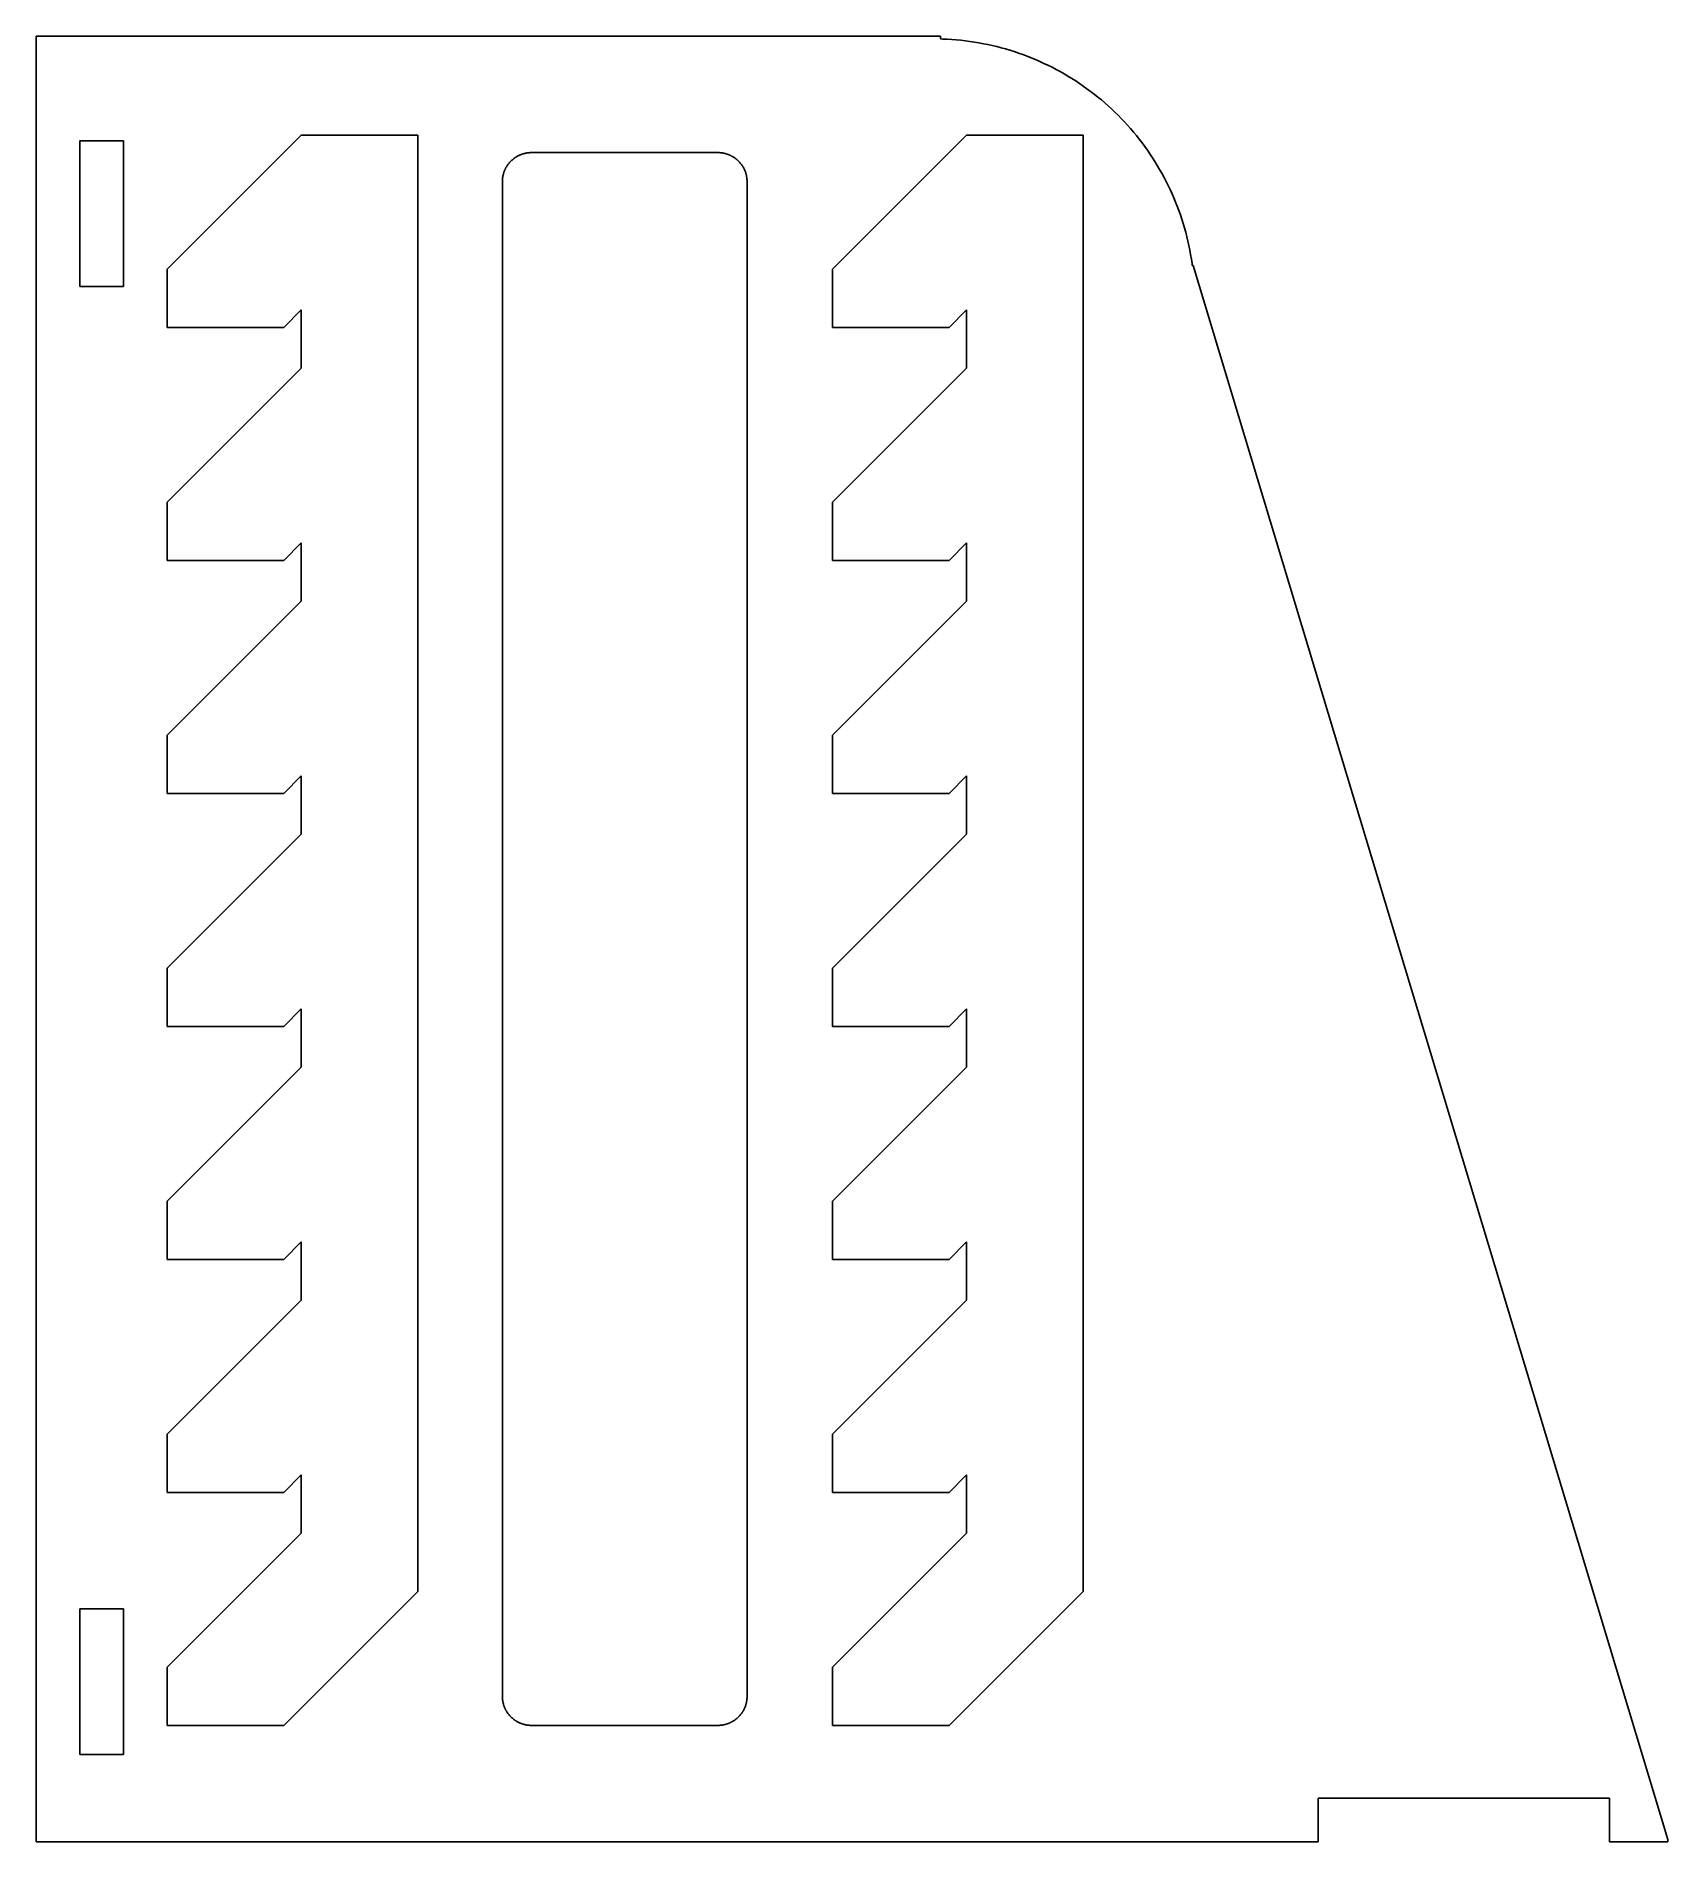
# Model space of a CAD drawing. Header units: metres. Extents: x 0 to 711, y 0 to 787.
import ezdxf

# ---------------------------------------------------------------- set-up
doc = ezdxf.new("R2010")
doc.units = ezdxf.units.M

msp = doc.modelspace()

# ---------------------------------------------------------------- linework, layer by layer
for p, q in [((394.133, 787.4), (0, 787.4)), ((0, 787.4), (0, 0)), ((394.133, 786.148), (394.133, 787.4)), ((395.105, 786.123), (394.133, 786.148)), ((397.089, 786.036), (395.105, 786.123)), ((399.071, 785.915), (397.089, 786.036)), ((401.051, 785.759), (399.071, 785.915)), ((403.028, 785.569), (401.051, 785.759)), ((405.001, 785.344), (403.028, 785.569)), ((406.97, 785.085), (405.001, 785.344)), ((408.934, 784.791), (406.97, 785.085)), ((410.893, 784.463), (408.934, 784.791)), ((412.846, 784.101), (410.893, 784.463)), ((414.792, 783.705), (412.846, 784.101)), ((416.731, 783.276), (414.792, 783.705)), ((418.662, 782.812), (416.731, 783.276)), ((420.585, 782.315), (418.662, 782.812)), ((422.499, 781.784), (420.585, 782.315)), ((424.403, 781.22), (422.499, 781.784)), ((426.297, 780.623), (424.403, 781.22)), ((428.18, 779.992), (426.297, 780.623)), ((430.052, 779.33), (428.18, 779.992)), ((431.913, 778.634), (430.052, 779.33)), ((433.761, 777.906), (431.913, 778.634)), ((435.595, 777.146), (433.761, 777.906)), ((437.417, 776.354), (435.595, 777.146)), ((439.224, 775.531), (437.417, 776.354)), ((441.016, 774.676), (439.224, 775.531)), ((442.794, 773.789), (441.016, 774.676)), ((444.555, 772.872), (442.794, 773.789)), ((446.301, 771.925), (444.555, 772.872)), ((448.029, 770.947), (446.301, 771.925)), ((449.741, 769.939), (448.029, 770.947)), ((451.434, 768.901), (449.741, 769.939)), ((453.109, 767.834), (451.434, 768.901)), ((454.765, 766.738), (453.109, 767.834)), ((456.402, 765.613), (454.765, 766.738)), ((458.019, 764.46), (456.402, 765.613)), ((459.615, 763.278), (458.019, 764.46)), ((461.191, 762.069), (459.615, 763.278)), ((462.745, 760.833), (461.191, 762.069)), ((464.277, 759.57), (462.745, 760.833)), ((465.788, 758.28), (464.277, 759.57)), ((467.275, 756.964), (465.788, 758.28)), ((468.739, 755.622), (467.275, 756.964)), ((470.18, 754.255), (468.739, 755.622)), ((471.596, 752.863), (470.18, 754.255)), ((472.988, 751.447), (471.596, 752.863)), ((474.356, 750.006), (472.988, 751.447)), ((475.697, 748.542), (474.356, 750.006)), ((477.013, 747.054), (475.697, 748.542)), ((19.05, 678.18), (19.05, 741.68)), ((19.05, 741.68), (38.1, 741.68)), ((38.1, 741.68), (38.1, 678.18)), ((57.15, 685.8), (115.57, 744.22)), ((115.57, 744.22), (166.37, 744.22)), ((166.37, 744.22), (166.37, 109.22)), ((347.133, 685.8), (405.553, 744.22)), ((405.553, 744.22), (456.353, 744.22)), ((456.353, 744.22), (456.353, 109.22)), ((478.303, 745.544), (477.013, 747.054)), ((479.566, 744.012), (478.303, 745.544)), ((480.803, 742.457), (479.566, 744.012)), ((482.012, 740.882), (480.803, 742.457)), ((483.193, 739.285), (482.012, 740.882)), ((206.315, 732.232), (206.462, 732.398)), ((206.462, 732.398), (206.612, 732.561)), ((206.612, 732.561), (206.764, 732.722)), ((206.764, 732.722), (206.92, 732.88)), ((206.92, 732.88), (207.078, 733.036)), ((207.078, 733.036), (207.239, 733.188)), ((207.239, 733.188), (207.402, 733.338)), ((207.402, 733.338), (207.568, 733.485)), ((207.568, 733.485), (207.737, 733.629)), ((207.737, 733.629), (207.908, 733.77)), ((207.908, 733.77), (208.081, 733.908)), ((208.081, 733.908), (208.257, 734.043)), ((208.257, 734.043), (208.435, 734.174)), ((208.435, 734.174), (208.616, 734.303)), ((208.616, 734.303), (208.798, 734.429)), ((208.798, 734.429), (208.983, 734.551)), ((208.983, 734.551), (209.17, 734.67)), ((209.17, 734.67), (209.359, 734.786)), ((209.359, 734.786), (209.55, 734.898)), ((209.55, 734.898), (209.743, 735.008)), ((209.743, 735.008), (209.938, 735.113)), ((209.938, 735.113), (210.134, 735.216)), ((210.134, 735.216), (210.333, 735.315)), ((210.333, 735.315), (210.533, 735.41)), ((210.533, 735.41), (210.734, 735.502)), ((210.734, 735.502), (210.938, 735.59)), ((210.938, 735.59), (211.143, 735.675)), ((211.143, 735.675), (211.349, 735.756)), ((211.349, 735.756), (211.556, 735.834)), ((211.556, 735.834), (211.765, 735.908)), ((211.765, 735.908), (211.975, 735.978)), ((211.975, 735.978), (212.187, 736.045)), ((212.187, 736.045), (212.399, 736.108)), ((212.399, 736.108), (212.613, 736.167)), ((212.613, 736.167), (212.828, 736.223)), ((212.828, 736.223), (213.043, 736.274)), ((213.043, 736.274), (213.26, 736.322)), ((213.26, 736.322), (213.477, 736.367)), ((213.477, 736.367), (213.695, 736.407)), ((213.695, 736.407), (213.913, 736.444)), ((213.913, 736.444), (214.133, 736.476)), ((214.133, 736.476), (214.352, 736.505)), ((214.352, 736.505), (214.572, 736.53)), ((214.572, 736.53), (214.793, 736.552)), ((214.793, 736.552), (215.014, 736.569)), ((215.014, 736.569), (215.235, 736.583)), ((215.235, 736.583), (215.457, 736.592)), ((215.457, 736.592), (215.678, 736.598)), ((215.678, 736.598), (215.9, 736.6)), ((215.9, 736.6), (297.18, 736.6)), ((297.18, 736.6), (297.402, 736.598)), ((297.402, 736.598), (297.623, 736.592)), ((297.623, 736.592), (297.845, 736.583)), ((297.845, 736.583), (298.066, 736.569)), ((298.066, 736.569), (298.287, 736.552)), ((298.287, 736.552), (298.508, 736.53)), ((298.508, 736.53), (298.728, 736.505)), ((298.728, 736.505), (298.948, 736.476)), ((298.948, 736.476), (299.167, 736.444)), ((299.167, 736.444), (299.385, 736.407)), ((299.385, 736.407), (299.603, 736.367)), ((299.603, 736.367), (299.82, 736.322)), ((299.82, 736.322), (300.037, 736.274)), ((300.037, 736.274), (300.252, 736.223)), ((300.252, 736.223), (300.467, 736.167)), ((300.467, 736.167), (300.681, 736.108)), ((300.681, 736.108), (300.893, 736.045)), ((300.893, 736.045), (301.105, 735.978)), ((301.105, 735.978), (301.315, 735.908)), ((301.315, 735.908), (301.524, 735.834)), ((301.524, 735.834), (301.731, 735.756)), ((301.731, 735.756), (301.938, 735.675)), ((301.938, 735.675), (302.142, 735.59)), ((302.142, 735.59), (302.346, 735.502)), ((302.346, 735.502), (302.547, 735.41)), ((302.547, 735.41), (302.747, 735.315)), ((302.747, 735.315), (302.946, 735.216)), ((302.946, 735.216), (303.142, 735.113)), ((303.142, 735.113), (303.337, 735.008)), ((303.337, 735.008), (303.53, 734.898)), ((303.53, 734.898), (303.721, 734.786)), ((303.721, 734.786), (303.91, 734.67)), ((303.91, 734.67), (304.097, 734.551)), ((304.097, 734.551), (304.282, 734.429)), ((304.282, 734.429), (304.464, 734.303)), ((304.464, 734.303), (304.645, 734.174)), ((304.645, 734.174), (304.823, 734.043)), ((304.823, 734.043), (304.999, 733.908)), ((304.999, 733.908), (305.172, 733.77)), ((305.172, 733.77), (305.343, 733.629)), ((305.343, 733.629), (305.512, 733.485)), ((305.512, 733.485), (305.678, 733.338)), ((305.678, 733.338), (305.841, 733.188)), ((305.841, 733.188), (306.002, 733.036)), ((306.002, 733.036), (306.16, 732.88)), ((306.16, 732.88), (306.316, 732.722)), ((306.316, 732.722), (306.468, 732.561)), ((306.468, 732.561), (306.618, 732.398)), ((306.618, 732.398), (306.765, 732.232)), ((484.346, 737.668), (483.193, 739.285)), ((485.471, 736.032), (484.346, 737.668)), ((486.567, 734.376), (485.471, 736.032)), ((487.634, 732.701), (486.567, 734.376)), ((488.672, 731.007), (487.634, 732.701)), ((203.208, 724.343), (203.217, 724.565)), ((203.217, 724.565), (203.231, 724.786)), ((203.231, 724.786), (203.248, 725.007)), ((203.248, 725.007), (203.27, 725.228)), ((203.27, 725.228), (203.295, 725.448)), ((203.295, 725.448), (203.324, 725.667)), ((203.324, 725.667), (203.356, 725.887)), ((203.356, 725.887), (203.393, 726.105)), ((203.393, 726.105), (203.433, 726.323)), ((203.433, 726.323), (203.478, 726.54)), ((203.478, 726.54), (203.525, 726.757)), ((203.525, 726.757), (203.577, 726.972)), ((203.577, 726.972), (203.633, 727.187)), ((203.633, 727.187), (203.692, 727.401)), ((203.692, 727.401), (203.755, 727.613)), ((203.755, 727.613), (203.822, 727.825)), ((203.822, 727.825), (203.892, 728.035)), ((203.892, 728.035), (203.966, 728.244)), ((203.966, 728.244), (204.044, 728.451)), ((204.044, 728.451), (204.125, 728.658)), ((204.125, 728.658), (204.21, 728.862)), ((204.21, 728.862), (204.298, 729.066)), ((204.298, 729.066), (204.39, 729.267)), ((204.39, 729.267), (204.485, 729.467)), ((204.485, 729.467), (204.584, 729.666)), ((204.584, 729.666), (204.687, 729.862)), ((204.687, 729.862), (204.792, 730.057)), ((204.792, 730.057), (204.901, 730.25)), ((204.901, 730.25), (205.014, 730.441)), ((205.014, 730.441), (205.13, 730.63)), ((205.13, 730.63), (205.249, 730.817)), ((205.249, 730.817), (205.371, 731.002)), ((205.371, 731.002), (205.497, 731.184)), ((205.497, 731.184), (205.625, 731.365)), ((205.625, 731.365), (205.757, 731.543)), ((205.757, 731.543), (205.892, 731.719)), ((205.892, 731.719), (206.03, 731.892)), ((206.03, 731.892), (206.171, 732.063)), ((206.171, 732.063), (206.315, 732.232)), ((306.765, 732.232), (306.909, 732.063)), ((306.909, 732.063), (307.05, 731.892)), ((307.05, 731.892), (307.188, 731.719)), ((307.188, 731.719), (307.323, 731.543)), ((307.323, 731.543), (307.455, 731.365)), ((307.455, 731.365), (307.583, 731.184)), ((307.583, 731.184), (307.709, 731.002)), ((307.709, 731.002), (307.831, 730.817)), ((307.831, 730.817), (307.95, 730.63)), ((307.95, 730.63), (308.066, 730.441)), ((308.066, 730.441), (308.179, 730.25)), ((308.179, 730.25), (308.288, 730.057)), ((308.288, 730.057), (308.393, 729.862)), ((308.393, 729.862), (308.496, 729.666)), ((308.496, 729.666), (308.595, 729.467)), ((308.595, 729.467), (308.69, 729.267)), ((308.69, 729.267), (308.782, 729.066)), ((308.782, 729.066), (308.87, 728.862)), ((308.87, 728.862), (308.955, 728.658)), ((308.955, 728.658), (309.036, 728.451)), ((309.036, 728.451), (309.114, 728.244)), ((309.114, 728.244), (309.188, 728.035)), ((309.188, 728.035), (309.258, 727.825)), ((309.258, 727.825), (309.325, 727.613)), ((309.325, 727.613), (309.388, 727.401)), ((309.388, 727.401), (309.447, 727.187)), ((309.447, 727.187), (309.503, 726.972)), ((309.503, 726.972), (309.555, 726.757)), ((309.555, 726.757), (309.602, 726.54)), ((309.602, 726.54), (309.647, 726.323)), ((309.647, 726.323), (309.687, 726.105)), ((309.687, 726.105), (309.724, 725.887)), ((309.724, 725.887), (309.756, 725.667)), ((309.756, 725.667), (309.785, 725.448)), ((309.785, 725.448), (309.81, 725.228)), ((309.81, 725.228), (309.832, 725.007)), ((309.832, 725.007), (309.849, 724.786)), ((309.849, 724.786), (309.863, 724.565)), ((309.863, 724.565), (309.872, 724.343)), ((489.68, 729.296), (488.672, 731.007)), ((490.658, 727.567), (489.68, 729.296)), ((491.606, 725.822), (490.658, 727.567)), ((492.523, 724.06), (491.606, 725.822)), ((203.2, 723.9), (203.202, 724.122)), ((203.2, 63.5), (203.2, 723.9)), ((203.202, 724.122), (203.208, 724.343)), ((309.872, 724.343), (309.878, 724.122)), ((309.878, 724.122), (309.88, 723.9)), ((309.88, 723.9), (309.88, 63.5)), ((493.409, 722.283), (492.523, 724.06)), ((494.264, 720.491), (493.409, 722.283)), ((495.087, 718.683), (494.264, 720.491)), ((495.879, 716.862), (495.087, 718.683)), ((496.639, 715.027), (495.879, 716.862)), ((497.367, 713.179), (496.639, 715.027)), ((498.063, 711.319), (497.367, 713.179)), ((498.726, 709.447), (498.063, 711.319)), ((499.356, 707.564), (498.726, 709.447)), ((499.953, 705.67), (499.356, 707.564)), ((500.517, 703.765), (499.953, 705.67)), ((501.048, 701.852), (500.517, 703.765)), ((501.545, 699.929), (501.048, 701.852)), ((502.009, 697.998), (501.545, 699.929)), ((502.439, 696.059), (502.009, 697.998)), ((502.835, 694.113), (502.439, 696.059)), ((503.197, 692.16), (502.835, 694.113)), ((57.15, 660.4), (57.15, 685.8)), ((347.133, 660.4), (347.133, 685.8)), ((503.524, 690.201), (503.197, 692.16)), ((503.818, 688.237), (503.524, 690.201)), ((503.928, 687.4), (503.818, 688.237)), ((504.279, 687.4), (503.928, 687.4)), ((711.2, 1), (504.279, 687.4)), ((38.1, 678.18), (19.05, 678.18)), ((115.57, 668.02), (107.95, 660.4)), ((115.57, 642.62), (115.57, 668.02)), ((405.553, 668.02), (397.933, 660.4)), ((405.553, 642.62), (405.553, 668.02)), ((107.95, 660.4), (57.15, 660.4)), ((397.933, 660.4), (347.133, 660.4)), ((57.15, 584.2), (115.57, 642.62)), ((347.133, 584.2), (405.553, 642.62)), ((57.15, 558.8), (57.15, 584.2)), ((347.133, 558.8), (347.133, 584.2)), ((115.57, 566.42), (107.95, 558.8)), ((115.57, 541.02), (115.57, 566.42)), ((405.553, 566.42), (397.933, 558.8)), ((405.553, 541.02), (405.553, 566.42)), ((107.95, 558.8), (57.15, 558.8)), ((397.933, 558.8), (347.133, 558.8)), ((57.15, 482.6), (115.57, 541.02)), ((347.133, 482.6), (405.553, 541.02)), ((57.15, 457.2), (57.15, 482.6)), ((347.133, 457.2), (347.133, 482.6)), ((115.57, 464.82), (107.95, 457.2)), ((115.57, 439.42), (115.57, 464.82)), ((405.553, 464.82), (397.933, 457.2)), ((405.553, 439.42), (405.553, 464.82)), ((107.95, 457.2), (57.15, 457.2)), ((397.933, 457.2), (347.133, 457.2)), ((57.15, 381), (115.57, 439.42)), ((347.133, 381), (405.553, 439.42)), ((57.15, 355.6), (57.15, 381)), ((347.133, 355.6), (347.133, 381)), ((115.57, 363.22), (107.95, 355.6)), ((115.57, 337.82), (115.57, 363.22)), ((405.553, 363.22), (397.933, 355.6)), ((405.553, 337.82), (405.553, 363.22)), ((107.95, 355.6), (57.15, 355.6)), ((397.933, 355.6), (347.133, 355.6)), ((57.15, 279.4), (115.57, 337.82)), ((347.133, 279.4), (405.553, 337.82)), ((57.15, 254), (57.15, 279.4)), ((347.133, 254), (347.133, 279.4)), ((115.57, 261.62), (107.95, 254)), ((115.57, 236.22), (115.57, 261.62)), ((405.553, 261.62), (397.933, 254)), ((405.553, 236.22), (405.553, 261.62)), ((107.95, 254), (57.15, 254)), ((397.933, 254), (347.133, 254)), ((57.15, 177.8), (115.57, 236.22)), ((347.133, 177.8), (405.553, 236.22)), ((57.15, 152.4), (57.15, 177.8)), ((347.133, 152.4), (347.133, 177.8)), ((115.57, 160.02), (107.95, 152.4)), ((115.57, 134.62), (115.57, 160.02)), ((405.553, 160.02), (397.933, 152.4)), ((405.553, 134.62), (405.553, 160.02)), ((107.95, 152.4), (57.15, 152.4)), ((397.933, 152.4), (347.133, 152.4)), ((57.15, 76.2), (115.57, 134.62)), ((347.133, 76.2), (405.553, 134.62)), ((166.37, 109.22), (107.95, 50.8)), ((456.353, 109.22), (397.933, 50.8)), ((19.05, 38.1), (19.05, 101.6)), ((19.05, 101.6), (38.1, 101.6)), ((38.1, 101.6), (38.1, 38.1)), ((57.15, 50.8), (57.15, 76.2)), ((347.133, 50.8), (347.133, 76.2)), ((203.202, 63.2784), (203.2, 63.5)), ((203.208, 63.0568), (203.202, 63.2784)), ((203.217, 62.8353), (203.208, 63.0568)), ((309.872, 63.0568), (309.863, 62.8353)), ((309.878, 63.2784), (309.872, 63.0568)), ((309.88, 63.5), (309.878, 63.2784)), ((203.231, 62.6141), (203.217, 62.8353)), ((203.248, 62.3931), (203.231, 62.6141)), ((203.27, 62.1725), (203.248, 62.3931)), ((203.295, 61.9523), (203.27, 62.1725)), ((203.324, 61.7325), (203.295, 61.9523)), ((203.356, 61.5133), (203.324, 61.7325)), ((203.393, 61.2947), (203.356, 61.5133)), ((203.433, 61.0767), (203.393, 61.2947)), ((203.478, 60.8595), (203.433, 61.0767)), ((203.525, 60.6431), (203.478, 60.8595)), ((203.577, 60.4276), (203.525, 60.6431)), ((203.633, 60.213), (203.577, 60.4276)), ((203.692, 59.9994), (203.633, 60.213)), ((203.755, 59.7869), (203.692, 59.9994)), ((203.822, 59.5755), (203.755, 59.7869)), ((203.892, 59.3653), (203.822, 59.5755)), ((203.966, 59.1563), (203.892, 59.3653)), ((204.044, 58.9487), (203.966, 59.1563)), ((204.125, 58.7425), (204.044, 58.9487)), ((204.21, 58.5377), (204.125, 58.7425)), ((204.298, 58.3344), (204.21, 58.5377)), ((204.39, 58.1327), (204.298, 58.3344)), ((204.485, 57.9327), (204.39, 58.1327)), ((204.584, 57.7343), (204.485, 57.9327)), ((204.687, 57.5377), (204.584, 57.7343)), ((204.792, 57.3429), (204.687, 57.5377)), ((204.901, 57.15), (204.792, 57.3429)), ((205.014, 56.959), (204.901, 57.15)), ((205.13, 56.77), (205.014, 56.959)), ((205.249, 56.5831), (205.13, 56.77)), ((205.371, 56.3982), (205.249, 56.5831)), ((205.497, 56.2156), (205.371, 56.3982)), ((205.625, 56.0351), (205.497, 56.2156)), ((205.757, 55.8569), (205.625, 56.0351)), ((205.892, 55.6811), (205.757, 55.8569)), ((206.03, 55.5076), (205.892, 55.6811)), ((206.171, 55.3366), (206.03, 55.5076)), ((206.315, 55.168), (206.171, 55.3366)), ((206.462, 55.002), (206.315, 55.168)), ((306.765, 55.168), (306.618, 55.002)), ((306.909, 55.3366), (306.765, 55.168)), ((307.05, 55.5076), (306.909, 55.3366)), ((307.188, 55.6811), (307.05, 55.5076)), ((307.323, 55.8569), (307.188, 55.6811)), ((307.455, 56.0351), (307.323, 55.8569)), ((307.583, 56.2156), (307.455, 56.0351)), ((307.709, 56.3982), (307.583, 56.2156)), ((307.831, 56.5831), (307.709, 56.3982)), ((307.95, 56.77), (307.831, 56.5831)), ((308.066, 56.959), (307.95, 56.77)), ((308.179, 57.15), (308.066, 56.959)), ((308.288, 57.3429), (308.179, 57.15)), ((308.393, 57.5377), (308.288, 57.3429)), ((308.496, 57.7343), (308.393, 57.5377)), ((308.595, 57.9327), (308.496, 57.7343)), ((308.69, 58.1327), (308.595, 57.9327)), ((308.782, 58.3344), (308.69, 58.1327)), ((308.87, 58.5377), (308.782, 58.3344)), ((308.955, 58.7425), (308.87, 58.5377)), ((309.036, 58.9487), (308.955, 58.7425)), ((309.114, 59.1563), (309.036, 58.9487)), ((309.188, 59.3653), (309.114, 59.1563)), ((309.258, 59.5755), (309.188, 59.3653)), ((309.325, 59.7869), (309.258, 59.5755)), ((309.388, 59.9994), (309.325, 59.7869)), ((309.447, 60.213), (309.388, 59.9994)), ((309.503, 60.4276), (309.447, 60.213)), ((309.555, 60.6431), (309.503, 60.4276)), ((309.602, 60.8595), (309.555, 60.6431)), ((309.647, 61.0767), (309.602, 60.8595)), ((309.687, 61.2947), (309.647, 61.0767)), ((309.724, 61.5133), (309.687, 61.2947)), ((309.756, 61.7325), (309.724, 61.5133)), ((309.785, 61.9523), (309.756, 61.7325)), ((309.81, 62.1725), (309.785, 61.9523)), ((309.832, 62.3931), (309.81, 62.1725)), ((309.849, 62.6141), (309.832, 62.3931)), ((309.863, 62.8353), (309.849, 62.6141)), ((107.95, 50.8), (57.15, 50.8)), ((206.612, 54.8386), (206.462, 55.002)), ((206.764, 54.6778), (206.612, 54.8386)), ((206.92, 54.5197), (206.764, 54.6778)), ((207.078, 54.3644), (206.92, 54.5197)), ((207.239, 54.2118), (207.078, 54.3644)), ((207.402, 54.0621), (207.239, 54.2118)), ((207.568, 53.9152), (207.402, 54.0621)), ((207.737, 53.7712), (207.568, 53.9152)), ((207.908, 53.6302), (207.737, 53.7712)), ((208.081, 53.4923), (207.908, 53.6302)), ((208.257, 53.3573), (208.081, 53.4923)), ((208.435, 53.2255), (208.257, 53.3573)), ((208.616, 53.0968), (208.435, 53.2255)), ((208.798, 52.9712), (208.616, 53.0968)), ((208.983, 52.8489), (208.798, 52.9712)), ((209.17, 52.7298), (208.983, 52.8489)), ((209.359, 52.614), (209.17, 52.7298)), ((209.55, 52.5015), (209.359, 52.614)), ((209.743, 52.3923), (209.55, 52.5015)), ((209.938, 52.2866), (209.743, 52.3923)), ((210.134, 52.1842), (209.938, 52.2866)), ((210.333, 52.0853), (210.134, 52.1842)), ((210.533, 51.9899), (210.333, 52.0853)), ((210.734, 51.898), (210.533, 51.9899)), ((210.938, 51.8096), (210.734, 51.898)), ((211.143, 51.7248), (210.938, 51.8096)), ((211.349, 51.6435), (211.143, 51.7248)), ((211.556, 51.5659), (211.349, 51.6435)), ((211.765, 51.4919), (211.556, 51.5659)), ((211.975, 51.4216), (211.765, 51.4919)), ((212.187, 51.3549), (211.975, 51.4216)), ((212.399, 51.292), (212.187, 51.3549)), ((212.613, 51.2327), (212.399, 51.292)), ((212.828, 51.1772), (212.613, 51.2327)), ((213.043, 51.1255), (212.828, 51.1772)), ((213.26, 51.0775), (213.043, 51.1255)), ((213.477, 51.0333), (213.26, 51.0775)), ((213.695, 50.9929), (213.477, 51.0333)), ((213.913, 50.9564), (213.695, 50.9929)), ((214.133, 50.9236), (213.913, 50.9564)), ((214.352, 50.8947), (214.133, 50.9236)), ((214.572, 50.8696), (214.352, 50.8947)), ((214.793, 50.8483), (214.572, 50.8696)), ((215.014, 50.8309), (214.793, 50.8483)), ((215.235, 50.8174), (215.014, 50.8309)), ((215.457, 50.8077), (215.235, 50.8174)), ((215.678, 50.8019), (215.457, 50.8077)), ((215.9, 50.8), (215.678, 50.8019)), ((297.18, 50.8), (215.9, 50.8)), ((297.402, 50.8019), (297.18, 50.8)), ((297.623, 50.8077), (297.402, 50.8019)), ((297.845, 50.8174), (297.623, 50.8077)), ((298.066, 50.8309), (297.845, 50.8174)), ((298.287, 50.8483), (298.066, 50.8309)), ((298.508, 50.8696), (298.287, 50.8483)), ((298.728, 50.8947), (298.508, 50.8696)), ((298.948, 50.9236), (298.728, 50.8947)), ((299.167, 50.9564), (298.948, 50.9236)), ((299.385, 50.9929), (299.167, 50.9564)), ((299.603, 51.0333), (299.385, 50.9929)), ((299.82, 51.0775), (299.603, 51.0333)), ((300.037, 51.1255), (299.82, 51.0775)), ((300.252, 51.1772), (300.037, 51.1255)), ((300.467, 51.2327), (300.252, 51.1772)), ((300.681, 51.292), (300.467, 51.2327)), ((300.893, 51.3549), (300.681, 51.292)), ((301.105, 51.4216), (300.893, 51.3549)), ((301.315, 51.4919), (301.105, 51.4216)), ((301.524, 51.5659), (301.315, 51.4919)), ((301.731, 51.6435), (301.524, 51.5659)), ((301.938, 51.7248), (301.731, 51.6435)), ((302.142, 51.8096), (301.938, 51.7248)), ((302.346, 51.898), (302.142, 51.8096)), ((302.547, 51.9899), (302.346, 51.898)), ((302.747, 52.0853), (302.547, 51.9899)), ((302.946, 52.1842), (302.747, 52.0853)), ((303.142, 52.2866), (302.946, 52.1842)), ((303.337, 52.3923), (303.142, 52.2866)), ((303.53, 52.5015), (303.337, 52.3923)), ((303.721, 52.614), (303.53, 52.5015)), ((303.91, 52.7298), (303.721, 52.614)), ((304.097, 52.8489), (303.91, 52.7298)), ((304.282, 52.9712), (304.097, 52.8489)), ((304.464, 53.0968), (304.282, 52.9712)), ((304.645, 53.2255), (304.464, 53.0968)), ((304.823, 53.3573), (304.645, 53.2255)), ((304.999, 53.4923), (304.823, 53.3573)), ((305.172, 53.6302), (304.999, 53.4923)), ((305.343, 53.7712), (305.172, 53.6302)), ((305.512, 53.9152), (305.343, 53.7712)), ((305.678, 54.0621), (305.512, 53.9152)), ((305.841, 54.2118), (305.678, 54.0621)), ((306.002, 54.3644), (305.841, 54.2118)), ((306.16, 54.5197), (306.002, 54.3644)), ((306.316, 54.6778), (306.16, 54.5197)), ((306.468, 54.8386), (306.316, 54.6778)), ((306.618, 55.002), (306.468, 54.8386)), ((397.933, 50.8), (347.133, 50.8)), ((38.1, 38.1), (19.05, 38.1)), ((558.8, 19.05), (685.8, 19.05)), ((558.8, 0), (558.8, 19.05)), ((685.8, 19.05), (685.8, 0)), ((0, 0), (558.8, 0)), ((685.8, 0), (711.2, 0)), ((711.2, 0), (711.2, 1))]:
    msp.add_line(p, q)

doc.saveas('drawing.dxf')
